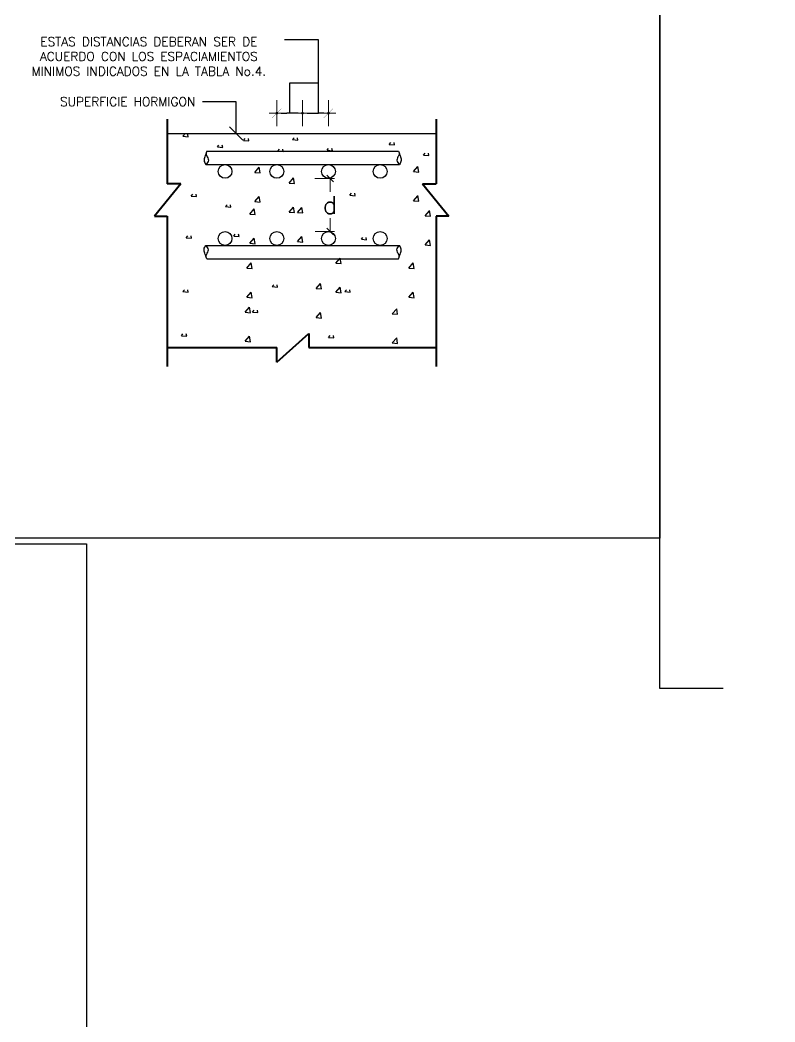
# Model space of a CAD drawing. Header units: millimetres. Extents: x -110 to 118, y 0 to 143.
# Drawn here: x 86.63 to 95.12, y 102.63 to 113.9 of the extents above; entities that cross this region are included whole.
import ezdxf

# ---------------------------------------------------------------- set-up
doc = ezdxf.new("R2010")
doc.units = ezdxf.units.MM
doc.header["$PDMODE"] = 3
for name, color, linetype in [('ACERO', 5, 'Continuous'), ('DETALLES', 7, 'Continuous'), ('DIMTEXTO', 4, 'Continuous'), ('HATCH', 8, 'Continuous'), ('SANITARIOS', 4, 'Continuous'), ('SECCION', 1, 'Continuous'), ('textos', 7, 'Continuous')]:
    doc.layers.add(name, color=color, linetype=linetype)
doc.layers.add('DIM', color=7, linetype='Continuous', lineweight=15)
doc.layers.add('NOT TO PLOT', color=7, linetype='Continuous', plot=False)
doc.styles.add('SIMPLEX', font='SIMPLEX', dxfattribs={"height": 0.2})
doc.styles.add('SMPLEX', font='simplex.shx')
doc.dimstyles.new('DIM-50', dxfattribs={"dimscale": 0.5, "dimtxt": 0.2, "dimasz": 0.15, "dimexe": 0.1, "dimexo": 0.2, "dimgap": 0.1, "dimtad": 0, "dimtih": 1, "dimtoh": 1, "dimzin": 0, "dimdsep": 46, "dimtxsty": 'SIMPLEX', "dimblk": 'OBLIQUE', "dimcen": 0.2, "dimclrd": 256, "dimclre": 256, "dimclrt": 256, "dimadec": 0, "dimazin": 0, "dimtfac": 1, "dimtmove": 0, "dimatfit": 3, "dimldrblk": 'OPEN30', "dimfxl": 1, "dimtolj": 1, "dimtzin": 0, "dimlwd": -1, "dimlwe": -1, "dimarcsym": 0})
doc.dimstyles.new('DIM-75', dxfattribs={"dimscale": 0.75, "dimtxt": 0.2, "dimasz": 0.2, "dimexe": 0.2, "dimexo": 0.2, "dimgap": 0.1, "dimtad": 0, "dimtih": 1, "dimtoh": 1, "dimzin": 0, "dimdsep": 46, "dimtxsty": 'SMPLEX', "dimblk1": 'OBLIQUE', "dimblk2": 'OBLIQUE', "dimsah": 1, "dimcen": 0.2, "dimclrd": 4, "dimclre": 4, "dimclrt": 4, "dimadec": 0, "dimazin": 0, "dimtfac": 1, "dimtmove": 0, "dimatfit": 3, "dimldrblk": 'OBLIQUE', "dimfxl": 0.2, "dimfxlon": 1, "dimtfill": 1, "dimtolj": 1, "dimtzin": 0, "dimarcsym": 0})

# ---------------------------------------------------------------- blocks, each defined once
blk = doc.blocks.new('_Oblique')
at = {"layer": 'SANITARIOS', "color": 0, "lineweight": -2}
blk.add_line((-0.5, -0.5), (0.5, 0.5), dxfattribs=at)
blk = doc.blocks.new('*D53')
at = {"layer": 'Defpoints', "color": 0, "transparency": 16777216}
for p in [(89.846, 112.122), (89.851, 111.522), (90.118, 111.522)]:
    blk.add_point(p, dxfattribs=at)
at = {"layer": 'DIM', "transparency": 16777216}
for p, q in [((89.946, 112.122), (90.168, 112.122)), ((90.118, 112.122), (90.118, 111.972)), ((90.118, 111.522), (90.118, 111.672)), ((89.951, 111.522), (90.168, 111.522))]:
    blk.add_line(p, q, dxfattribs=at)
at = {"layer": 'DIM', "transparency": 16777216, "xscale": 0.075, "yscale": 0.075, "zscale": 0.075}
for p, rotation in [((90.118, 112.122), 90), ((90.118, 111.522), 270)]:
    blk.add_blockref('_Oblique', p, dxfattribs=dict(at, rotation=rotation))
at = {"layer": 'DIM', "transparency": 16777216, "insert": (90.118, 111.822), "char_height": 0.2, "attachment_point": 5, "style": 'SIMPLEX'}
blk.add_mtext('\\A1;d', dxfattribs=at)
blk = doc.blocks.new('_Open30')
at = {"layer": 'DIMTEXTO', "color": 0, "lineweight": -2}
for p, q in [((-1, 0.27), (0, 0)), ((0, 0), (-1, -0.27)), ((0, 0), (-1, 0))]:
    blk.add_line(p, q, dxfattribs=at)
blk = doc.blocks.new('PUNTO')
at = {"layer": 'DIM'}
h = blk.add_hatch(color=256, dxfattribs=at)
h.paths.add_polyline_path([(0, 0.2, 0.414214), (-0.2, 0), (0, 0)])
h.paths.add_polyline_path([(0.14, 0.14, 0.198912), (0, 0.2), (0, 0)])
h.paths.add_polyline_path([(0.14, 0.14), (0, 0), (0.2, 0, 0.198912)])
h.paths.add_polyline_path([(0.2, 0), (0, 0), (0, -0.2, 0.414214)])
h.paths.add_polyline_path([(0, 0), (-0.14, -0.14, 0.198912), (0, -0.2)])
h.paths.add_polyline_path([(0, 0), (-0.2, 0, 0.198912), (-0.14, -0.14)])
for p, q in [((0, 2.93), (0, -2.93)), ((-1.7, 0), (1.7, 0))]:
    blk.add_line(p, q, dxfattribs=at)
at = {"layer": 'DIM', "const_width": 0.0363}
blk.add_lwpolyline([(-1.05, -1.05), (1.05, 1.05)], dxfattribs=at)
at = {"layer": 'DIM'}
blk.add_circle((0, 0), 0.203, dxfattribs=at)

msp = doc.modelspace()

# ---------------------------------------------------------------- linework, layer by layer
at = {"layer": 'ACERO'}
for p, q in [((88.73, 112.427), (89.884, 112.427)), ((89.884, 112.427), (90.889, 112.427)), ((88.719, 112.277), (89.884, 112.277)), ((89.884, 112.277), (90.9, 112.277)), ((88.719, 111.367), (89.884, 111.367)), ((89.884, 111.367), (90.9, 111.367)), ((88.73, 111.217), (89.884, 111.217)), ((89.884, 111.217), (90.889, 111.217))]:
    msp.add_line(p, q, dxfattribs=at)
for centre in [(88.937, 112.2), (89.519, 112.2), (90.1, 112.2), (90.682, 112.2), (88.937, 111.445), (89.519, 111.445), (90.1, 111.445), (90.682, 111.445)]:
    msp.add_circle(centre, 0.0776, dxfattribs=at)
for points in [[(88.73, 112.427), (88.708, 112.363), (88.701, 112.321), (88.719, 112.277)], [(88.73, 112.427), (88.724, 112.392), (88.741, 112.354), (88.749, 112.325), (88.719, 112.277)], [(90.889, 112.427), (90.895, 112.392), (90.877, 112.354), (90.87, 112.325), (90.9, 112.277)], [(90.889, 112.427), (90.911, 112.363), (90.918, 112.321), (90.9, 112.277)], [(88.73, 111.217), (88.708, 111.281), (88.701, 111.324), (88.719, 111.367)], [(88.73, 111.217), (88.724, 111.252), (88.741, 111.29), (88.749, 111.319), (88.719, 111.367)], [(90.889, 111.217), (90.895, 111.252), (90.877, 111.29), (90.87, 111.319), (90.9, 111.367)], [(90.889, 111.217), (90.911, 111.281), (90.918, 111.324), (90.9, 111.367)]]:
    msp.add_spline(points, degree=3, dxfattribs=at)
at = {"layer": 'DETALLES'}
for p, q in [((89.989, 113.679), (89.607, 113.679)), ((89.989, 112.854), (89.989, 113.679)), ((89.667, 113.197), (89.989, 113.197)), ((89.667, 112.854), (89.667, 113.197)), ((89.569, 112.854), (89.63, 112.854)), ((89.759, 112.854), (89.63, 112.854)), ((89.859, 112.854), (89.989, 112.854)), ((90.05, 112.854), (89.989, 112.854))]:
    msp.add_line(p, q, dxfattribs=at)
at = {"layer": 'HATCH'}
for p, q in [((88.463, 112.595), (88.481, 112.616)), ((88.463, 112.595), (88.523, 112.59)), ((88.523, 112.59), (88.518, 112.616)), ((89.145, 112.549), (89.162, 112.57)), ((89.145, 112.549), (89.204, 112.544)), ((89.204, 112.544), (89.2, 112.57)), ((89.697, 112.558), (89.715, 112.579)), ((89.697, 112.558), (89.757, 112.553)), ((89.757, 112.553), (89.752, 112.579)), ((88.85, 112.475), (88.868, 112.496)), ((88.85, 112.475), (88.91, 112.47)), ((88.91, 112.47), (88.905, 112.496)), ((89.531, 112.429), (89.549, 112.45)), ((89.531, 112.429), (89.591, 112.424)), ((89.591, 112.424), (89.586, 112.45)), ((90.084, 112.438), (90.101, 112.459)), ((90.084, 112.438), (90.144, 112.433)), ((90.144, 112.433), (90.139, 112.459)), ((90.784, 112.503), (90.801, 112.524)), ((90.784, 112.503), (90.843, 112.498)), ((90.843, 112.498), (90.839, 112.524)), ((91.17, 112.383), (91.188, 112.404)), ((91.17, 112.383), (91.23, 112.378)), ((91.23, 112.378), (91.225, 112.404)), ((89.273, 112.188), (89.321, 112.246)), ((89.332, 112.183), (89.321, 112.246)), ((91.059, 112.198), (91.107, 112.255)), ((91.059, 112.198), (91.119, 112.192)), ((91.119, 112.193), (91.107, 112.255)), ((89.273, 112.188), (89.332, 112.183)), ((89.659, 112.069), (89.708, 112.126)), ((89.719, 112.064), (89.708, 112.127)), ((89.659, 112.069), (89.719, 112.064)), ((88.555, 111.923), (88.573, 111.944)), ((88.555, 111.923), (88.615, 111.918)), ((88.615, 111.918), (88.61, 111.944)), ((89.273, 111.861), (89.321, 111.918)), ((89.273, 111.861), (89.332, 111.855)), ((89.332, 111.856), (89.321, 111.918)), ((90.342, 111.933), (90.359, 111.954)), ((90.342, 111.933), (90.401, 111.927)), ((90.401, 111.928), (90.397, 111.954)), ((91.059, 111.87), (91.107, 111.927)), ((91.059, 111.87), (91.119, 111.865)), ((91.119, 111.865), (91.107, 111.928)), ((88.942, 111.804), (88.96, 111.825)), ((88.942, 111.804), (89.002, 111.799)), ((89.002, 111.799), (88.997, 111.825)), ((89.217, 111.719), (89.266, 111.777)), ((89.277, 111.714), (89.266, 111.777)), ((89.659, 111.741), (89.708, 111.799)), ((89.659, 111.741), (89.719, 111.736)), ((89.719, 111.736), (89.708, 111.799)), ((89.751, 111.738), (89.8, 111.795)), ((89.811, 111.733), (89.8, 111.795)), ((91.188, 111.701), (91.236, 111.758)), ((91.248, 111.696), (91.236, 111.759)), ((89.217, 111.719), (89.277, 111.714)), ((89.751, 111.738), (89.811, 111.732)), ((91.188, 111.701), (91.248, 111.696)), ((88.5, 111.454), (88.518, 111.475)), ((88.5, 111.454), (88.56, 111.449)), ((88.56, 111.449), (88.555, 111.475)), ((89.034, 111.473), (89.052, 111.494)), ((89.034, 111.473), (89.094, 111.468)), ((89.094, 111.468), (89.089, 111.494)), ((89.217, 111.392), (89.266, 111.449)), ((89.277, 111.387), (89.266, 111.449)), ((89.751, 111.41), (89.8, 111.467)), ((89.751, 111.41), (89.811, 111.405)), ((89.811, 111.405), (89.8, 111.468)), ((90.471, 111.436), (90.488, 111.457)), ((90.471, 111.436), (90.53, 111.431)), ((90.53, 111.431), (90.526, 111.457)), ((91.188, 111.373), (91.236, 111.431)), ((91.248, 111.368), (91.236, 111.431)), ((89.217, 111.392), (89.277, 111.386)), ((91.188, 111.373), (91.248, 111.368)), ((90.184, 111.167), (90.232, 111.225)), ((90.244, 111.163), (90.232, 111.225)), ((89.181, 111.112), (89.229, 111.17)), ((89.181, 111.112), (89.24, 111.107)), ((89.24, 111.107), (89.229, 111.17)), ((90.184, 111.167), (90.244, 111.162)), ((91.004, 111.112), (91.052, 111.17)), ((91.004, 111.112), (91.063, 111.107)), ((91.063, 111.107), (91.052, 111.17)), ((88.463, 110.847), (88.481, 110.868)), ((88.463, 110.847), (88.523, 110.842)), ((88.523, 110.842), (88.518, 110.868)), ((89.181, 110.785), (89.229, 110.842)), ((89.24, 110.78), (89.229, 110.842)), ((89.467, 110.903), (89.484, 110.923)), ((89.467, 110.903), (89.527, 110.897)), ((89.527, 110.898), (89.522, 110.923)), ((89.963, 110.882), (90.011, 110.94)), ((89.963, 110.882), (90.023, 110.877)), ((90.023, 110.877), (90.011, 110.94)), ((90.184, 110.84), (90.232, 110.897)), ((90.184, 110.84), (90.244, 110.835)), ((90.244, 110.835), (90.232, 110.897)), ((90.286, 110.847), (90.304, 110.868)), ((90.286, 110.847), (90.346, 110.842)), ((90.346, 110.842), (90.341, 110.868)), ((91.004, 110.785), (91.052, 110.842)), ((91.063, 110.78), (91.052, 110.842)), ((89.181, 110.785), (89.24, 110.779)), ((91.004, 110.785), (91.063, 110.779)), ((89.162, 110.616), (89.21, 110.673)), ((89.162, 110.616), (89.222, 110.61)), ((89.222, 110.611), (89.21, 110.673)), ((89.246, 110.617), (89.264, 110.638)), ((89.246, 110.617), (89.306, 110.612)), ((89.306, 110.612), (89.301, 110.638)), ((89.963, 110.555), (90.011, 110.612)), ((90.023, 110.55), (90.011, 110.612)), ((90.819, 110.597), (90.868, 110.655)), ((90.879, 110.592), (90.868, 110.655)), ((89.963, 110.555), (90.023, 110.549)), ((90.819, 110.597), (90.879, 110.592)), ((88.445, 110.351), (88.462, 110.372)), ((88.445, 110.351), (88.505, 110.345)), ((88.505, 110.346), (88.5, 110.372)), ((89.162, 110.288), (89.21, 110.345)), ((89.162, 110.288), (89.222, 110.283)), ((89.222, 110.283), (89.21, 110.346)), ((90.102, 110.332), (90.12, 110.353)), ((90.102, 110.332), (90.162, 110.327)), ((90.162, 110.327), (90.157, 110.353)), ((90.819, 110.27), (90.868, 110.327)), ((90.879, 110.265), (90.868, 110.327)), ((90.819, 110.27), (90.879, 110.264))]:
    msp.add_line(p, q, dxfattribs=at)
at = {"layer": 'NOT TO PLOT'}
msp.add_lwpolyline([(94.541, 106.38), (93.83, 106.38), (93.83, 129.156), (106.312, 129.156), (106.312, 106.38), (105.316, 106.38)], dxfattribs=at)
for points in [[(79.992, 115.453), (93.83, 115.453), (93.83, 108.071), (79.992, 108.071)], [(79.992, 108.009), (87.377, 108.009), (87.377, 100.627), (79.992, 100.627)]]:
    msp.add_lwpolyline(points, close=True, dxfattribs=at)
at = {"layer": 'SECCION', "color": 3, "lineweight": 40}
for p, q in [((88.285, 112.789), (88.285, 112.059)), ((91.311, 112.789), (91.311, 112.059)), ((88.438, 112.059), (88.141, 111.696)), ((88.438, 112.059), (88.285, 112.059)), ((91.158, 112.059), (91.455, 111.696)), ((91.158, 112.059), (91.311, 112.059)), ((88.141, 111.696), (88.285, 111.696)), ((88.285, 111.696), (88.285, 110.005)), ((91.455, 111.696), (91.311, 111.696)), ((91.311, 111.696), (91.311, 110.005)), ((89.518, 110.055), (89.881, 110.377)), ((89.881, 110.377), (89.881, 110.217)), ((88.285, 110.217), (89.518, 110.217)), ((89.518, 110.055), (89.518, 110.217)), ((89.881, 110.217), (91.311, 110.217))]:
    msp.add_line(p, q, dxfattribs=at)
at = {"layer": 'SECCION'}
msp.add_line((88.285, 112.627), (91.311, 112.627), dxfattribs=at)

# ---------------------------------------------------------------- block references
at = {"layer": 'DETALLES', "xscale": 0.0499999999999972, "yscale": 0.0499999999999972, "zscale": 0.0499999999999972, "rotation": 180}
msp.add_blockref('PUNTO', (89.519, 112.854), dxfattribs=at)
at = {"layer": 'DETALLES', "xscale": 0.0499999999999972, "yscale": 0.0499999999999972, "zscale": 0.0499999999999972}
for p in [(89.809, 112.854), (90.1, 112.854)]:
    msp.add_blockref('PUNTO', p, dxfattribs=at)

# ---------------------------------------------------------------- texts
at = {"layer": 'textos', "char_height": 0.1, "style": 'SIMPLEX'}
for s, insert, attachment_point in [('ESTAS DISTANCIAS DEBERAN SER DE \\PACUERDO CON LOS ESPACIAMIENTOS\\PMINIMOS INDICADOS EN LA TABLA No.4.', (88.079, 113.71), 2), ('\\A1;SUPERFICIE HORMIGON', (88.601, 112.985), 6)]:
    msp.add_mtext(s, dxfattribs=dict(at, insert=insert, attachment_point=attachment_point))

# ---------------------------------------------------------------- dimensions: what is measured, and where the dimension line sits
at = {"layer": 'DIM'}
dim = msp.add_linear_dim(base=(90.118, 111.522), p1=(89.846, 112.122), p2=(89.851, 111.522), angle=90, text='d', dimstyle='DIM-50', dxfattribs=at)
dim.commit()
dim.dimension.update_dxf_attribs({"geometry": '*D53', "text_midpoint": (90.118, 111.822)})

# ---------------------------------------------------------------- leaders
at = {"layer": 'DETALLES'}
msp.add_leader([(89.06, 112.627), (89.06, 112.982), (88.683, 112.982)], dimstyle='DIM-75', override={"dimgap": 0.1, "dimtad": 0}, dxfattribs=at)

doc.saveas('drawing.dxf')
